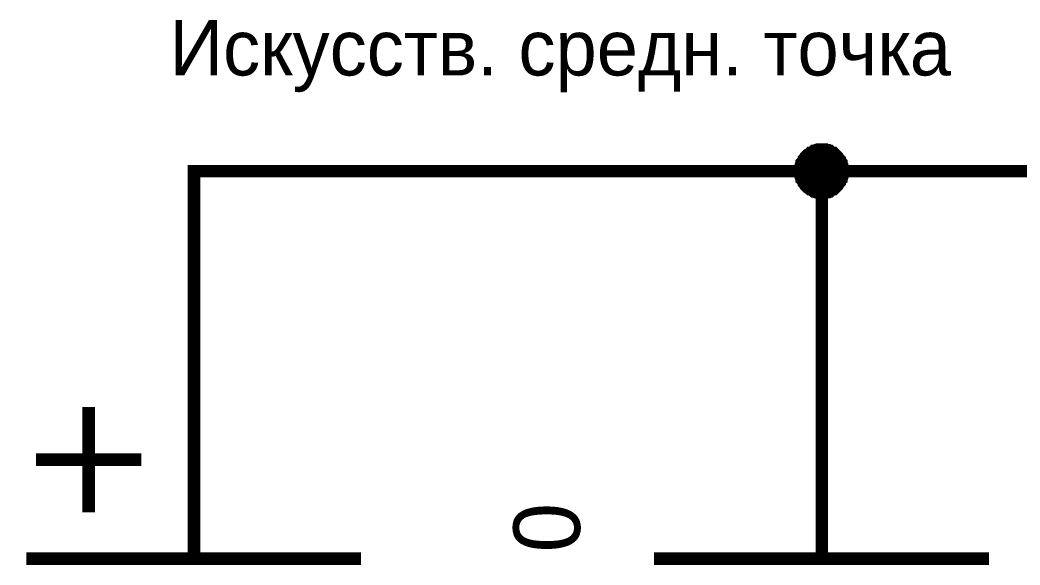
# Model space of a CAD drawing. Header units: millimetres. Extents: x 0 to 420, y 0 to 297.
# Drawn here: x 63.42 to 87.31, y 170.59 to 183.6 of the extents above; entities that cross this region are included whole.
import ezdxf

# ---------------------------------------------------------------- set-up
doc = ezdxf.new("R2010")
doc.units = ezdxf.units.MM
doc.layers.add('Sheet', color=255, linetype='Continuous')

msp = doc.modelspace()

# ---------------------------------------------------------------- linework, layer by layer
at = {"layer": 'Sheet'}
for points, const_width in [([(82.06, 179.995), (82.06, 180.028), (82.06, 180.045), (82.06, 180.078), (82.077, 180.094), (82.077, 180.127), (82.077, 180.144), (82.093, 180.177), (82.093, 180.194), (82.11, 180.21), (82.126, 180.243), (82.143, 180.26), (82.143, 180.276), (82.16, 180.293), (82.176, 180.326), (82.193, 180.343), (82.209, 180.359), (82.226, 180.376), (82.242, 180.392), (82.275, 180.409), (82.292, 180.426), (82.308, 180.426), (82.325, 180.442), (82.358, 180.459), (82.375, 180.475), (82.391, 180.475), (82.424, 180.492), (82.441, 180.492), (82.474, 180.492), (82.491, 180.508), (82.524, 180.508), (82.54, 180.508), (82.573, 180.508)], 0.3), ([(82.06, 179.995), (82.06, 180.028), (82.06, 180.045), (82.06, 180.078), (82.077, 180.094), (82.077, 180.127), (82.077, 180.144), (82.093, 180.177), (82.093, 180.194), (82.11, 180.21), (82.126, 180.243), (82.143, 180.26), (82.143, 180.276), (82.16, 180.293), (82.176, 180.326), (82.193, 180.343), (82.209, 180.359), (82.226, 180.376), (82.242, 180.392), (82.275, 180.409), (82.292, 180.426), (82.308, 180.426), (82.325, 180.442), (82.358, 180.459), (82.375, 180.475), (82.391, 180.475), (82.424, 180.492), (82.441, 180.492), (82.474, 180.492), (82.491, 180.508), (82.524, 180.508), (82.54, 180.508), (82.573, 180.508)], 0.3), ([(82.06, 179.995), (82.06, 180.028), (82.06, 180.045), (82.06, 180.078), (82.077, 180.094), (82.077, 180.127), (82.077, 180.144), (82.093, 180.177), (82.093, 180.194), (82.11, 180.21), (82.126, 180.243), (82.143, 180.26), (82.143, 180.276), (82.16, 180.293), (82.176, 180.326), (82.193, 180.343), (82.209, 180.359), (82.226, 180.376), (82.242, 180.392), (82.275, 180.409), (82.292, 180.426), (82.308, 180.426), (82.325, 180.442), (82.358, 180.459), (82.375, 180.475), (82.391, 180.475), (82.424, 180.492), (82.441, 180.492), (82.474, 180.492), (82.491, 180.508), (82.524, 180.508), (82.54, 180.508), (82.573, 180.508)], 0.3), ([(82.06, 179.995), (82.06, 180.028), (82.06, 180.045), (82.06, 180.078), (82.077, 180.094), (82.077, 180.127), (82.077, 180.144), (82.093, 180.177), (82.093, 180.194), (82.11, 180.21), (82.126, 180.243), (82.143, 180.26), (82.143, 180.276), (82.16, 180.293), (82.176, 180.326), (82.193, 180.343), (82.209, 180.359), (82.226, 180.376), (82.242, 180.392), (82.275, 180.409), (82.292, 180.426), (82.308, 180.426), (82.325, 180.442), (82.358, 180.459), (82.375, 180.475), (82.391, 180.475), (82.424, 180.492), (82.441, 180.492), (82.474, 180.492), (82.491, 180.508), (82.524, 180.508), (82.54, 180.508), (82.573, 180.508)], 0.3), ([(82.06, 179.995), (82.06, 180.028), (82.06, 180.045), (82.06, 180.078), (82.077, 180.094), (82.077, 180.127), (82.077, 180.144), (82.093, 180.177), (82.093, 180.194), (82.11, 180.21), (82.126, 180.243), (82.143, 180.26), (82.143, 180.276), (82.16, 180.293), (82.176, 180.326), (82.193, 180.343), (82.209, 180.359), (82.226, 180.376), (82.242, 180.392), (82.275, 180.409), (82.292, 180.426), (82.308, 180.426), (82.325, 180.442), (82.358, 180.459), (82.375, 180.475), (82.391, 180.475), (82.424, 180.492), (82.441, 180.492), (82.474, 180.492), (82.491, 180.508), (82.524, 180.508), (82.54, 180.508), (82.573, 180.508)], 0.0991), ([(82.06, 179.995), (82.06, 180.028), (82.06, 180.045), (82.06, 180.078), (82.077, 180.094), (82.077, 180.127), (82.077, 180.144), (82.093, 180.177), (82.093, 180.194), (82.11, 180.21), (82.126, 180.243), (82.143, 180.26), (82.143, 180.276), (82.16, 180.293), (82.176, 180.326), (82.193, 180.343), (82.209, 180.359), (82.226, 180.376), (82.242, 180.392), (82.275, 180.409), (82.292, 180.426), (82.308, 180.426), (82.325, 180.442), (82.358, 180.459), (82.375, 180.475), (82.391, 180.475), (82.424, 180.492), (82.441, 180.492), (82.474, 180.492), (82.491, 180.508), (82.524, 180.508), (82.54, 180.508), (82.573, 180.508)], 0.0991), ([(82.06, 179.995), (82.06, 180.028), (82.06, 180.045), (82.06, 180.078), (82.077, 180.094), (82.077, 180.127), (82.077, 180.144), (82.093, 180.177), (82.093, 180.194), (82.11, 180.21), (82.126, 180.243), (82.143, 180.26), (82.143, 180.276), (82.16, 180.293), (82.176, 180.326), (82.193, 180.343), (82.209, 180.359), (82.226, 180.376), (82.242, 180.392), (82.275, 180.409), (82.292, 180.426), (82.308, 180.426), (82.325, 180.442), (82.358, 180.459), (82.375, 180.475), (82.391, 180.475), (82.424, 180.492), (82.441, 180.492), (82.474, 180.492), (82.491, 180.508), (82.524, 180.508), (82.54, 180.508), (82.573, 180.508)], 0.0991), ([(82.06, 179.995), (82.06, 180.028), (82.06, 180.045), (82.06, 180.078), (82.077, 180.094), (82.077, 180.127), (82.077, 180.144), (82.093, 180.177), (82.093, 180.194), (82.11, 180.21), (82.126, 180.243), (82.143, 180.26), (82.143, 180.276), (82.16, 180.293), (82.176, 180.326), (82.193, 180.343), (82.209, 180.359), (82.226, 180.376), (82.242, 180.392), (82.275, 180.409), (82.292, 180.426), (82.308, 180.426), (82.325, 180.442), (82.358, 180.459), (82.375, 180.475), (82.391, 180.475), (82.424, 180.492), (82.441, 180.492), (82.474, 180.492), (82.491, 180.508), (82.524, 180.508), (82.54, 180.508), (82.573, 180.508)], 0.0991), ([(82.573, 180.508), (82.573, 180.508)], 0.3), ([(82.573, 180.508), (82.606, 180.508), (82.623, 180.508), (82.656, 180.508), (82.673, 180.492), (82.706, 180.492), (82.722, 180.492), (82.739, 180.475), (82.772, 180.475), (82.788, 180.459), (82.805, 180.442), (82.838, 180.426), (82.855, 180.426), (82.871, 180.409), (82.888, 180.392), (82.904, 180.376), (82.921, 180.359), (82.937, 180.343), (82.954, 180.326), (82.971, 180.293), (82.987, 180.276), (83.004, 180.26), (83.004, 180.243), (83.02, 180.21), (83.037, 180.194), (83.037, 180.177), (83.053, 180.144), (83.053, 180.127), (83.053, 180.094), (83.07, 180.078), (83.07, 180.045), (83.07, 180.028), (83.07, 179.995)], 0.3), ([(82.573, 180.508), (82.573, 180.508)], 0.3), ([(82.573, 180.508), (82.606, 180.508), (82.623, 180.508), (82.656, 180.508), (82.673, 180.492), (82.706, 180.492), (82.722, 180.492), (82.739, 180.475), (82.772, 180.475), (82.788, 180.459), (82.805, 180.442), (82.838, 180.426), (82.855, 180.426), (82.871, 180.409), (82.888, 180.392), (82.904, 180.376), (82.921, 180.359), (82.937, 180.343), (82.954, 180.326), (82.971, 180.293), (82.987, 180.276), (83.004, 180.26), (83.004, 180.243), (83.02, 180.21), (83.037, 180.194), (83.037, 180.177), (83.053, 180.144), (83.053, 180.127), (83.053, 180.094), (83.07, 180.078), (83.07, 180.045), (83.07, 180.028), (83.07, 179.995)], 0.3), ([(82.573, 180.508), (82.573, 180.508)], 0.3), ([(82.573, 180.508), (82.606, 180.508), (82.623, 180.508), (82.656, 180.508), (82.673, 180.492), (82.706, 180.492), (82.722, 180.492), (82.739, 180.475), (82.772, 180.475), (82.788, 180.459), (82.805, 180.442), (82.838, 180.426), (82.855, 180.426), (82.871, 180.409), (82.888, 180.392), (82.904, 180.376), (82.921, 180.359), (82.937, 180.343), (82.954, 180.326), (82.971, 180.293), (82.987, 180.276), (83.004, 180.26), (83.004, 180.243), (83.02, 180.21), (83.037, 180.194), (83.037, 180.177), (83.053, 180.144), (83.053, 180.127), (83.053, 180.094), (83.07, 180.078), (83.07, 180.045), (83.07, 180.028), (83.07, 179.995)], 0.3), ([(82.573, 180.508), (82.573, 180.508)], 0.3), ([(82.573, 180.508), (82.606, 180.508), (82.623, 180.508), (82.656, 180.508), (82.673, 180.492), (82.706, 180.492), (82.722, 180.492), (82.739, 180.475), (82.772, 180.475), (82.788, 180.459), (82.805, 180.442), (82.838, 180.426), (82.855, 180.426), (82.871, 180.409), (82.888, 180.392), (82.904, 180.376), (82.921, 180.359), (82.937, 180.343), (82.954, 180.326), (82.971, 180.293), (82.987, 180.276), (83.004, 180.26), (83.004, 180.243), (83.02, 180.21), (83.037, 180.194), (83.037, 180.177), (83.053, 180.144), (83.053, 180.127), (83.053, 180.094), (83.07, 180.078), (83.07, 180.045), (83.07, 180.028), (83.07, 179.995)], 0.3), ([(82.573, 180.508), (82.573, 180.508)], 0.0991), ([(82.573, 180.508), (82.606, 180.508), (82.623, 180.508), (82.656, 180.508), (82.673, 180.492), (82.706, 180.492), (82.722, 180.492), (82.739, 180.475), (82.772, 180.475), (82.788, 180.459), (82.805, 180.442), (82.838, 180.426), (82.855, 180.426), (82.871, 180.409), (82.888, 180.392), (82.904, 180.376), (82.921, 180.359), (82.937, 180.343), (82.954, 180.326), (82.971, 180.293), (82.987, 180.276), (83.004, 180.26), (83.004, 180.243), (83.02, 180.21), (83.037, 180.194), (83.037, 180.177), (83.053, 180.144), (83.053, 180.127), (83.053, 180.094), (83.07, 180.078), (83.07, 180.045), (83.07, 180.028), (83.07, 179.995)], 0.0991), ([(82.573, 180.508), (82.573, 180.508)], 0.0991), ([(82.573, 180.508), (82.606, 180.508), (82.623, 180.508), (82.656, 180.508), (82.673, 180.492), (82.706, 180.492), (82.722, 180.492), (82.739, 180.475), (82.772, 180.475), (82.788, 180.459), (82.805, 180.442), (82.838, 180.426), (82.855, 180.426), (82.871, 180.409), (82.888, 180.392), (82.904, 180.376), (82.921, 180.359), (82.937, 180.343), (82.954, 180.326), (82.971, 180.293), (82.987, 180.276), (83.004, 180.26), (83.004, 180.243), (83.02, 180.21), (83.037, 180.194), (83.037, 180.177), (83.053, 180.144), (83.053, 180.127), (83.053, 180.094), (83.07, 180.078), (83.07, 180.045), (83.07, 180.028), (83.07, 179.995)], 0.0991), ([(82.573, 180.508), (82.573, 180.508)], 0.0991), ([(82.573, 180.508), (82.606, 180.508), (82.623, 180.508), (82.656, 180.508), (82.673, 180.492), (82.706, 180.492), (82.722, 180.492), (82.739, 180.475), (82.772, 180.475), (82.788, 180.459), (82.805, 180.442), (82.838, 180.426), (82.855, 180.426), (82.871, 180.409), (82.888, 180.392), (82.904, 180.376), (82.921, 180.359), (82.937, 180.343), (82.954, 180.326), (82.971, 180.293), (82.987, 180.276), (83.004, 180.26), (83.004, 180.243), (83.02, 180.21), (83.037, 180.194), (83.037, 180.177), (83.053, 180.144), (83.053, 180.127), (83.053, 180.094), (83.07, 180.078), (83.07, 180.045), (83.07, 180.028), (83.07, 179.995)], 0.0991), ([(82.573, 180.508), (82.573, 180.508)], 0.0991), ([(82.573, 180.508), (82.606, 180.508), (82.623, 180.508), (82.656, 180.508), (82.673, 180.492), (82.706, 180.492), (82.722, 180.492), (82.739, 180.475), (82.772, 180.475), (82.788, 180.459), (82.805, 180.442), (82.838, 180.426), (82.855, 180.426), (82.871, 180.409), (82.888, 180.392), (82.904, 180.376), (82.921, 180.359), (82.937, 180.343), (82.954, 180.326), (82.971, 180.293), (82.987, 180.276), (83.004, 180.26), (83.004, 180.243), (83.02, 180.21), (83.037, 180.194), (83.037, 180.177), (83.053, 180.144), (83.053, 180.127), (83.053, 180.094), (83.07, 180.078), (83.07, 180.045), (83.07, 180.028), (83.07, 179.995)], 0.0991), ([(67.578, 173.736), (67.578, 179.995), (82.573, 179.995)], 0.3), ([(82.573, 179.482), (82.54, 179.482), (82.524, 179.482), (82.491, 179.482), (82.474, 179.498), (82.441, 179.498), (82.424, 179.498), (82.391, 179.515), (82.375, 179.515), (82.358, 179.531), (82.325, 179.548), (82.308, 179.564), (82.292, 179.564), (82.275, 179.581), (82.242, 179.598), (82.226, 179.614), (82.209, 179.631), (82.193, 179.647), (82.176, 179.664), (82.16, 179.697), (82.143, 179.713), (82.143, 179.73), (82.126, 179.747), (82.11, 179.78), (82.093, 179.796), (82.093, 179.813), (82.077, 179.846), (82.077, 179.863), (82.077, 179.896), (82.06, 179.912), (82.06, 179.945), (82.06, 179.962), (82.06, 179.995)], 0.3), ([(82.06, 179.995), (82.06, 179.995)], 0.3), ([(82.573, 179.482), (82.54, 179.482), (82.524, 179.482), (82.491, 179.482), (82.474, 179.498), (82.441, 179.498), (82.424, 179.498), (82.391, 179.515), (82.375, 179.515), (82.358, 179.531), (82.325, 179.548), (82.308, 179.564), (82.292, 179.564), (82.275, 179.581), (82.242, 179.598), (82.226, 179.614), (82.209, 179.631), (82.193, 179.647), (82.176, 179.664), (82.16, 179.697), (82.143, 179.713), (82.143, 179.73), (82.126, 179.747), (82.11, 179.78), (82.093, 179.796), (82.093, 179.813), (82.077, 179.846), (82.077, 179.863), (82.077, 179.896), (82.06, 179.912), (82.06, 179.945), (82.06, 179.962), (82.06, 179.995)], 0.3), ([(82.06, 179.995), (82.06, 179.995)], 0.3), ([(82.573, 179.482), (82.54, 179.482), (82.524, 179.482), (82.491, 179.482), (82.474, 179.498), (82.441, 179.498), (82.424, 179.498), (82.391, 179.515), (82.375, 179.515), (82.358, 179.531), (82.325, 179.548), (82.308, 179.564), (82.292, 179.564), (82.275, 179.581), (82.242, 179.598), (82.226, 179.614), (82.209, 179.631), (82.193, 179.647), (82.176, 179.664), (82.16, 179.697), (82.143, 179.713), (82.143, 179.73), (82.126, 179.747), (82.11, 179.78), (82.093, 179.796), (82.093, 179.813), (82.077, 179.846), (82.077, 179.863), (82.077, 179.896), (82.06, 179.912), (82.06, 179.945), (82.06, 179.962), (82.06, 179.995)], 0.3), ([(82.06, 179.995), (82.06, 179.995)], 0.3), ([(82.573, 179.482), (82.54, 179.482), (82.524, 179.482), (82.491, 179.482), (82.474, 179.498), (82.441, 179.498), (82.424, 179.498), (82.391, 179.515), (82.375, 179.515), (82.358, 179.531), (82.325, 179.548), (82.308, 179.564), (82.292, 179.564), (82.275, 179.581), (82.242, 179.598), (82.226, 179.614), (82.209, 179.631), (82.193, 179.647), (82.176, 179.664), (82.16, 179.697), (82.143, 179.713), (82.143, 179.73), (82.126, 179.747), (82.11, 179.78), (82.093, 179.796), (82.093, 179.813), (82.077, 179.846), (82.077, 179.863), (82.077, 179.896), (82.06, 179.912), (82.06, 179.945), (82.06, 179.962), (82.06, 179.995)], 0.3), ([(82.06, 179.995), (82.06, 179.995)], 0.3), ([(83.07, 179.995), (83.07, 179.962), (83.07, 179.945), (83.07, 179.912), (83.053, 179.896), (83.053, 179.863), (83.053, 179.846), (83.037, 179.813), (83.037, 179.796), (83.02, 179.78), (83.004, 179.747), (83.004, 179.73), (82.987, 179.713), (82.971, 179.697), (82.954, 179.664), (82.937, 179.647), (82.921, 179.631), (82.904, 179.614), (82.888, 179.598), (82.871, 179.581), (82.855, 179.564), (82.838, 179.564), (82.805, 179.548), (82.788, 179.531), (82.772, 179.515), (82.739, 179.515), (82.722, 179.498), (82.706, 179.498), (82.673, 179.498), (82.656, 179.482), (82.623, 179.482), (82.606, 179.482), (82.573, 179.482)], 0.3), ([(82.573, 173.736), (82.573, 179.995), (95.069, 179.995)], 0.3), ([(83.07, 179.995), (83.07, 179.962), (83.07, 179.945), (83.07, 179.912), (83.053, 179.896), (83.053, 179.863), (83.053, 179.846), (83.037, 179.813), (83.037, 179.796), (83.02, 179.78), (83.004, 179.747), (83.004, 179.73), (82.987, 179.713), (82.971, 179.697), (82.954, 179.664), (82.937, 179.647), (82.921, 179.631), (82.904, 179.614), (82.888, 179.598), (82.871, 179.581), (82.855, 179.564), (82.838, 179.564), (82.805, 179.548), (82.788, 179.531), (82.772, 179.515), (82.739, 179.515), (82.722, 179.498), (82.706, 179.498), (82.673, 179.498), (82.656, 179.482), (82.623, 179.482), (82.606, 179.482), (82.573, 179.482)], 0.3), ([(83.07, 179.995), (83.07, 179.962), (83.07, 179.945), (83.07, 179.912), (83.053, 179.896), (83.053, 179.863), (83.053, 179.846), (83.037, 179.813), (83.037, 179.796), (83.02, 179.78), (83.004, 179.747), (83.004, 179.73), (82.987, 179.713), (82.971, 179.697), (82.954, 179.664), (82.937, 179.647), (82.921, 179.631), (82.904, 179.614), (82.888, 179.598), (82.871, 179.581), (82.855, 179.564), (82.838, 179.564), (82.805, 179.548), (82.788, 179.531), (82.772, 179.515), (82.739, 179.515), (82.722, 179.498), (82.706, 179.498), (82.673, 179.498), (82.656, 179.482), (82.623, 179.482), (82.606, 179.482), (82.573, 179.482)], 0.3), ([(83.07, 179.995), (83.07, 179.962), (83.07, 179.945), (83.07, 179.912), (83.053, 179.896), (83.053, 179.863), (83.053, 179.846), (83.037, 179.813), (83.037, 179.796), (83.02, 179.78), (83.004, 179.747), (83.004, 179.73), (82.987, 179.713), (82.971, 179.697), (82.954, 179.664), (82.937, 179.647), (82.921, 179.631), (82.904, 179.614), (82.888, 179.598), (82.871, 179.581), (82.855, 179.564), (82.838, 179.564), (82.805, 179.548), (82.788, 179.531), (82.772, 179.515), (82.739, 179.515), (82.722, 179.498), (82.706, 179.498), (82.673, 179.498), (82.656, 179.482), (82.623, 179.482), (82.606, 179.482), (82.573, 179.482)], 0.3), ([(83.07, 179.995), (83.07, 179.995), (83.07, 179.995), (83.07, 179.995), (83.07, 179.995), (83.07, 179.995), (83.07, 179.995), (83.07, 179.995), (83.07, 179.995), (83.07, 179.995), (83.07, 179.995), (83.07, 179.995), (83.07, 179.995), (83.07, 179.995), (83.07, 179.995), (83.07, 179.995), (83.07, 179.995), (83.07, 179.995), (83.07, 179.995), (83.07, 179.995), (83.07, 179.995), (83.07, 179.995), (83.07, 179.995), (83.07, 179.995), (83.07, 179.995), (83.07, 179.995), (83.07, 179.995), (83.07, 179.995), (83.07, 179.995), (83.07, 179.995), (83.07, 179.995), (83.07, 179.995), (83.07, 179.995)], 0.3), ([(83.07, 179.995), (83.07, 179.995)], 0.3), ([(83.07, 179.995), (83.07, 179.995), (83.07, 179.995), (83.07, 179.995), (83.07, 179.995), (83.07, 179.995), (83.07, 179.995), (83.07, 179.995), (83.07, 179.995), (83.07, 179.995), (83.07, 179.995), (83.07, 179.995), (83.07, 179.995), (83.07, 179.995), (83.07, 179.995), (83.07, 179.995), (83.07, 179.995), (83.07, 179.995), (83.07, 179.995), (83.07, 179.995), (83.07, 179.995), (83.07, 179.995), (83.07, 179.995), (83.07, 179.995), (83.07, 179.995), (83.07, 179.995), (83.07, 179.995), (83.07, 179.995), (83.07, 179.995), (83.07, 179.995), (83.07, 179.995), (83.07, 179.995), (83.07, 179.995)], 0.3), ([(83.07, 179.995), (83.07, 179.995)], 0.3), ([(83.07, 179.995), (83.07, 179.995), (83.07, 179.995), (83.07, 179.995), (83.07, 179.995), (83.07, 179.995), (83.07, 179.995), (83.07, 179.995), (83.07, 179.995), (83.07, 179.995), (83.07, 179.995), (83.07, 179.995), (83.07, 179.995), (83.07, 179.995), (83.07, 179.995), (83.07, 179.995), (83.07, 179.995), (83.07, 179.995), (83.07, 179.995), (83.07, 179.995), (83.07, 179.995), (83.07, 179.995), (83.07, 179.995), (83.07, 179.995), (83.07, 179.995), (83.07, 179.995), (83.07, 179.995), (83.07, 179.995), (83.07, 179.995), (83.07, 179.995), (83.07, 179.995), (83.07, 179.995), (83.07, 179.995)], 0.3), ([(83.07, 179.995), (83.07, 179.995)], 0.3), ([(83.07, 179.995), (83.07, 179.995), (83.07, 179.995), (83.07, 179.995), (83.07, 179.995), (83.07, 179.995), (83.07, 179.995), (83.07, 179.995), (83.07, 179.995), (83.07, 179.995), (83.07, 179.995), (83.07, 179.995), (83.07, 179.995), (83.07, 179.995), (83.07, 179.995), (83.07, 179.995), (83.07, 179.995), (83.07, 179.995), (83.07, 179.995), (83.07, 179.995), (83.07, 179.995), (83.07, 179.995), (83.07, 179.995), (83.07, 179.995), (83.07, 179.995), (83.07, 179.995), (83.07, 179.995), (83.07, 179.995), (83.07, 179.995), (83.07, 179.995), (83.07, 179.995), (83.07, 179.995), (83.07, 179.995)], 0.3), ([(83.07, 179.995), (83.07, 179.995)], 0.3), ([(82.573, 179.482), (82.54, 179.482), (82.524, 179.482), (82.491, 179.482), (82.474, 179.498), (82.441, 179.498), (82.424, 179.498), (82.391, 179.515), (82.375, 179.515), (82.358, 179.531), (82.325, 179.548), (82.308, 179.564), (82.292, 179.564), (82.275, 179.581), (82.242, 179.598), (82.226, 179.614), (82.209, 179.631), (82.193, 179.647), (82.176, 179.664), (82.16, 179.697), (82.143, 179.713), (82.143, 179.73), (82.126, 179.747), (82.11, 179.78), (82.093, 179.796), (82.093, 179.813), (82.077, 179.846), (82.077, 179.863), (82.077, 179.896), (82.06, 179.912), (82.06, 179.945), (82.06, 179.962), (82.06, 179.995)], 0.0991), ([(82.06, 179.995), (82.06, 179.995)], 0.0991), ([(82.573, 179.482), (82.54, 179.482), (82.524, 179.482), (82.491, 179.482), (82.474, 179.498), (82.441, 179.498), (82.424, 179.498), (82.391, 179.515), (82.375, 179.515), (82.358, 179.531), (82.325, 179.548), (82.308, 179.564), (82.292, 179.564), (82.275, 179.581), (82.242, 179.598), (82.226, 179.614), (82.209, 179.631), (82.193, 179.647), (82.176, 179.664), (82.16, 179.697), (82.143, 179.713), (82.143, 179.73), (82.126, 179.747), (82.11, 179.78), (82.093, 179.796), (82.093, 179.813), (82.077, 179.846), (82.077, 179.863), (82.077, 179.896), (82.06, 179.912), (82.06, 179.945), (82.06, 179.962), (82.06, 179.995)], 0.0991), ([(82.06, 179.995), (82.06, 179.995)], 0.0991), ([(82.573, 179.482), (82.54, 179.482), (82.524, 179.482), (82.491, 179.482), (82.474, 179.498), (82.441, 179.498), (82.424, 179.498), (82.391, 179.515), (82.375, 179.515), (82.358, 179.531), (82.325, 179.548), (82.308, 179.564), (82.292, 179.564), (82.275, 179.581), (82.242, 179.598), (82.226, 179.614), (82.209, 179.631), (82.193, 179.647), (82.176, 179.664), (82.16, 179.697), (82.143, 179.713), (82.143, 179.73), (82.126, 179.747), (82.11, 179.78), (82.093, 179.796), (82.093, 179.813), (82.077, 179.846), (82.077, 179.863), (82.077, 179.896), (82.06, 179.912), (82.06, 179.945), (82.06, 179.962), (82.06, 179.995)], 0.0991), ([(82.06, 179.995), (82.06, 179.995)], 0.0991), ([(82.573, 179.482), (82.54, 179.482), (82.524, 179.482), (82.491, 179.482), (82.474, 179.498), (82.441, 179.498), (82.424, 179.498), (82.391, 179.515), (82.375, 179.515), (82.358, 179.531), (82.325, 179.548), (82.308, 179.564), (82.292, 179.564), (82.275, 179.581), (82.242, 179.598), (82.226, 179.614), (82.209, 179.631), (82.193, 179.647), (82.176, 179.664), (82.16, 179.697), (82.143, 179.713), (82.143, 179.73), (82.126, 179.747), (82.11, 179.78), (82.093, 179.796), (82.093, 179.813), (82.077, 179.846), (82.077, 179.863), (82.077, 179.896), (82.06, 179.912), (82.06, 179.945), (82.06, 179.962), (82.06, 179.995)], 0.0991), ([(82.06, 179.995), (82.06, 179.995)], 0.0991), ([(83.07, 179.995), (83.07, 179.962), (83.07, 179.945), (83.07, 179.912), (83.053, 179.896), (83.053, 179.863), (83.053, 179.846), (83.037, 179.813), (83.037, 179.796), (83.02, 179.78), (83.004, 179.747), (83.004, 179.73), (82.987, 179.713), (82.971, 179.697), (82.954, 179.664), (82.937, 179.647), (82.921, 179.631), (82.904, 179.614), (82.888, 179.598), (82.871, 179.581), (82.855, 179.564), (82.838, 179.564), (82.805, 179.548), (82.788, 179.531), (82.772, 179.515), (82.739, 179.515), (82.722, 179.498), (82.706, 179.498), (82.673, 179.498), (82.656, 179.482), (82.623, 179.482), (82.606, 179.482), (82.573, 179.482)], 0.0991), ([(83.07, 179.995), (83.07, 179.962), (83.07, 179.945), (83.07, 179.912), (83.053, 179.896), (83.053, 179.863), (83.053, 179.846), (83.037, 179.813), (83.037, 179.796), (83.02, 179.78), (83.004, 179.747), (83.004, 179.73), (82.987, 179.713), (82.971, 179.697), (82.954, 179.664), (82.937, 179.647), (82.921, 179.631), (82.904, 179.614), (82.888, 179.598), (82.871, 179.581), (82.855, 179.564), (82.838, 179.564), (82.805, 179.548), (82.788, 179.531), (82.772, 179.515), (82.739, 179.515), (82.722, 179.498), (82.706, 179.498), (82.673, 179.498), (82.656, 179.482), (82.623, 179.482), (82.606, 179.482), (82.573, 179.482)], 0.0991), ([(83.07, 179.995), (83.07, 179.962), (83.07, 179.945), (83.07, 179.912), (83.053, 179.896), (83.053, 179.863), (83.053, 179.846), (83.037, 179.813), (83.037, 179.796), (83.02, 179.78), (83.004, 179.747), (83.004, 179.73), (82.987, 179.713), (82.971, 179.697), (82.954, 179.664), (82.937, 179.647), (82.921, 179.631), (82.904, 179.614), (82.888, 179.598), (82.871, 179.581), (82.855, 179.564), (82.838, 179.564), (82.805, 179.548), (82.788, 179.531), (82.772, 179.515), (82.739, 179.515), (82.722, 179.498), (82.706, 179.498), (82.673, 179.498), (82.656, 179.482), (82.623, 179.482), (82.606, 179.482), (82.573, 179.482)], 0.0991), ([(83.07, 179.995), (83.07, 179.962), (83.07, 179.945), (83.07, 179.912), (83.053, 179.896), (83.053, 179.863), (83.053, 179.846), (83.037, 179.813), (83.037, 179.796), (83.02, 179.78), (83.004, 179.747), (83.004, 179.73), (82.987, 179.713), (82.971, 179.697), (82.954, 179.664), (82.937, 179.647), (82.921, 179.631), (82.904, 179.614), (82.888, 179.598), (82.871, 179.581), (82.855, 179.564), (82.838, 179.564), (82.805, 179.548), (82.788, 179.531), (82.772, 179.515), (82.739, 179.515), (82.722, 179.498), (82.706, 179.498), (82.673, 179.498), (82.656, 179.482), (82.623, 179.482), (82.606, 179.482), (82.573, 179.482)], 0.0991), ([(83.07, 179.995), (83.07, 179.995), (83.07, 179.995), (83.07, 179.995), (83.07, 179.995), (83.07, 179.995), (83.07, 179.995), (83.07, 179.995), (83.07, 179.995), (83.07, 179.995), (83.07, 179.995), (83.07, 179.995), (83.07, 179.995), (83.07, 179.995), (83.07, 179.995), (83.07, 179.995), (83.07, 179.995), (83.07, 179.995), (83.07, 179.995), (83.07, 179.995), (83.07, 179.995), (83.07, 179.995), (83.07, 179.995), (83.07, 179.995), (83.07, 179.995), (83.07, 179.995), (83.07, 179.995), (83.07, 179.995), (83.07, 179.995), (83.07, 179.995), (83.07, 179.995), (83.07, 179.995), (83.07, 179.995)], 0.0991), ([(83.07, 179.995), (83.07, 179.995)], 0.0991), ([(83.07, 179.995), (83.07, 179.995), (83.07, 179.995), (83.07, 179.995), (83.07, 179.995), (83.07, 179.995), (83.07, 179.995), (83.07, 179.995), (83.07, 179.995), (83.07, 179.995), (83.07, 179.995), (83.07, 179.995), (83.07, 179.995), (83.07, 179.995), (83.07, 179.995), (83.07, 179.995), (83.07, 179.995), (83.07, 179.995), (83.07, 179.995), (83.07, 179.995), (83.07, 179.995), (83.07, 179.995), (83.07, 179.995), (83.07, 179.995), (83.07, 179.995), (83.07, 179.995), (83.07, 179.995), (83.07, 179.995), (83.07, 179.995), (83.07, 179.995), (83.07, 179.995), (83.07, 179.995), (83.07, 179.995)], 0.0991), ([(83.07, 179.995), (83.07, 179.995)], 0.0991), ([(83.07, 179.995), (83.07, 179.995), (83.07, 179.995), (83.07, 179.995), (83.07, 179.995), (83.07, 179.995), (83.07, 179.995), (83.07, 179.995), (83.07, 179.995), (83.07, 179.995), (83.07, 179.995), (83.07, 179.995), (83.07, 179.995), (83.07, 179.995), (83.07, 179.995), (83.07, 179.995), (83.07, 179.995), (83.07, 179.995), (83.07, 179.995), (83.07, 179.995), (83.07, 179.995), (83.07, 179.995), (83.07, 179.995), (83.07, 179.995), (83.07, 179.995), (83.07, 179.995), (83.07, 179.995), (83.07, 179.995), (83.07, 179.995), (83.07, 179.995), (83.07, 179.995), (83.07, 179.995), (83.07, 179.995)], 0.0991), ([(83.07, 179.995), (83.07, 179.995)], 0.0991), ([(83.07, 179.995), (83.07, 179.995), (83.07, 179.995), (83.07, 179.995), (83.07, 179.995), (83.07, 179.995), (83.07, 179.995), (83.07, 179.995), (83.07, 179.995), (83.07, 179.995), (83.07, 179.995), (83.07, 179.995), (83.07, 179.995), (83.07, 179.995), (83.07, 179.995), (83.07, 179.995), (83.07, 179.995), (83.07, 179.995), (83.07, 179.995), (83.07, 179.995), (83.07, 179.995), (83.07, 179.995), (83.07, 179.995), (83.07, 179.995), (83.07, 179.995), (83.07, 179.995), (83.07, 179.995), (83.07, 179.995), (83.07, 179.995), (83.07, 179.995), (83.07, 179.995), (83.07, 179.995), (83.07, 179.995)], 0.0991), ([(83.07, 179.995), (83.07, 179.995)], 0.0991), ([(65.062, 171.848), (65.062, 174.365)], 0.3), ([(67.578, 170.739), (67.578, 173.736)], 0.3), ([(82.573, 170.739), (82.573, 173.736)], 0.3), ([(63.804, 173.106), (66.32, 173.106)], 0.3), ([(63.573, 170.739), (71.567, 170.739)], 0.3), ([(78.568, 170.739), (86.562, 170.739)], 0.3)]:
    msp.add_lwpolyline(points, dxfattribs=dict(at, const_width=const_width))
at = {"layer": 'Sheet', "const_width": 0.508}
msp.add_lwpolyline([(82.246, 180, 1), (82.754, 180, 1)], format="xyb", close=True, dxfattribs=at)

# ---------------------------------------------------------------- texts
at = {"layer": 'Sheet'}
msp.add_text('Искусств. средн. точка', height=1.32471, dxfattribs=at).set_placement((66.999, 182.28))
msp.add_text('0', height=1.59, rotation=90, dxfattribs=at).set_placement((76.797, 170.888))

doc.saveas('drawing.dxf')
